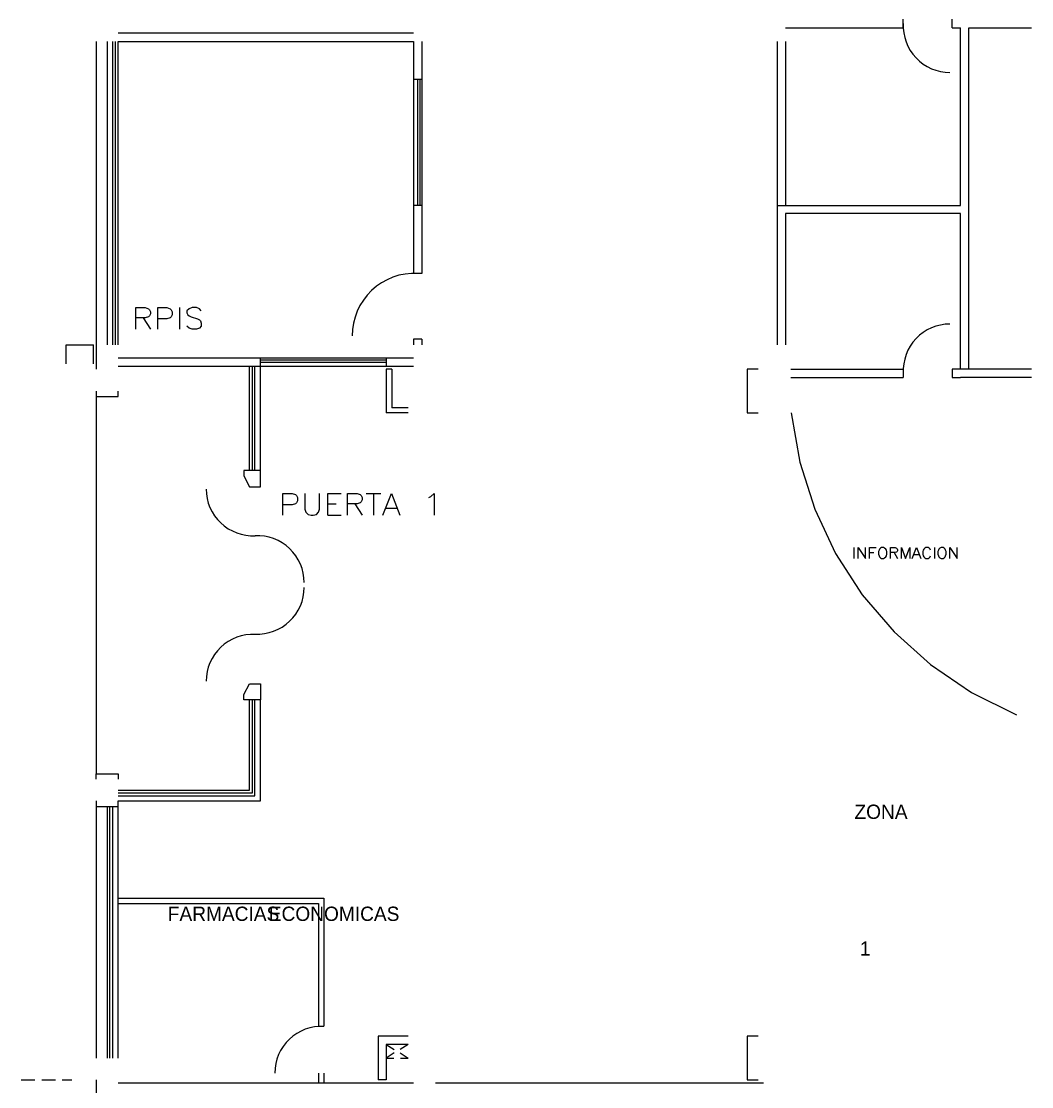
# Model space of a CAD drawing. Header units: metres. Extents: x 0 to 61, y 0 to 90.7.
# Drawn here: x 30.82 to 44.96, y 29.17 to 44.09 of the extents above; entities that cross this region are included whole.
import ezdxf

# ---------------------------------------------------------------- set-up
doc = ezdxf.new("R2010")
doc.units = ezdxf.units.M
for name, color, linetype in [('MURO_REAL', 7, 'Continuous'), ('PUERTA_REAL', 7, 'Continuous'), ('ROTULO_REAL', 7, 'Continuous')]:
    doc.layers.add(name, color=color, linetype=linetype)

msp = doc.modelspace()

# ---------------------------------------------------------------- linework, layer by layer
at = {"layer": 'MURO_REAL'}
for p, q in [((41.515, 43.998), (43.161, 43.998)), ((43.161, 43.998), (43.161, 44.116)), ((43.847, 43.998), (43.847, 44.116)), ((43.847, 43.998), (43.964, 43.998)), ((43.964, 41.51), (43.964, 43.998)), ((44.077, 39.218), (44.077, 43.998)), ((44.077, 43.998), (44.958, 43.998)), ((32.18, 43.925), (36.309, 43.925)), ((31.871, 43.807), (31.871, 39.218)), ((32.028, 39.561), (32.028, 43.807)), ((32.101, 39.561), (32.101, 43.807)), ((32.14, 39.561), (32.14, 43.807)), ((32.18, 43.807), (36.309, 43.807)), ((32.18, 39.561), (32.18, 43.807)), ((36.309, 43.807), (36.309, 43.273)), ((36.426, 43.807), (36.426, 43.273)), ((41.398, 43.807), (41.398, 41.51)), ((41.515, 43.807), (41.515, 41.51)), ((36.426, 43.273), (36.309, 43.273)), ((36.309, 43.273), (36.309, 41.51)), ((36.367, 43.273), (36.367, 41.51)), ((36.397, 43.273), (36.397, 41.51)), ((36.426, 43.273), (36.426, 41.51)), ((36.426, 41.51), (36.309, 41.51)), ((36.309, 41.51), (36.309, 40.555)), ((36.426, 41.51), (36.426, 40.555)), ((41.398, 41.51), (43.964, 41.51)), ((41.398, 41.51), (41.398, 39.561)), ((43.964, 41.398), (41.515, 41.398)), ((41.515, 41.398), (41.515, 39.561)), ((43.964, 39.218), (43.964, 41.398)), ((36.426, 40.555), (36.309, 40.555)), ((32.424, 39.776), (32.424, 40.08)), ((32.424, 40.08), (32.557, 40.08)), ((32.557, 40.08), (32.601, 40.065)), ((32.601, 40.065), (32.616, 40.051)), ((32.616, 39.967), (32.601, 39.953)), ((32.616, 40.051), (32.63, 40.021)), ((32.63, 39.992), (32.616, 39.967)), ((32.63, 40.021), (32.63, 39.992)), ((32.733, 39.776), (32.733, 40.08)), ((32.733, 40.08), (32.86, 40.08)), ((32.86, 40.08), (32.904, 40.065)), ((32.904, 40.065), (32.919, 40.051)), ((32.919, 40.051), (32.934, 40.021)), ((32.934, 39.977), (32.919, 39.953)), ((32.934, 40.021), (32.934, 39.977)), ((33.037, 40.08), (33.037, 39.776)), ((33.169, 40.065), (33.14, 40.036)), ((33.14, 40.036), (33.14, 40.007)), ((33.14, 40.007), (33.154, 39.977)), ((33.154, 39.977), (33.169, 39.967)), ((33.213, 40.08), (33.169, 40.065)), ((33.169, 39.967), (33.198, 39.953)), ((33.272, 40.08), (33.213, 40.08)), ((33.316, 40.065), (33.272, 40.08)), ((33.34, 40.036), (33.316, 40.065)), ((32.557, 39.938), (32.424, 39.938)), ((32.527, 39.938), (32.63, 39.776)), ((32.601, 39.953), (32.557, 39.938)), ((32.86, 39.923), (32.733, 39.923)), ((32.904, 39.938), (32.86, 39.923)), ((32.919, 39.953), (32.904, 39.938)), ((33.169, 39.791), (33.14, 39.82)), ((33.198, 39.953), (33.287, 39.923)), ((33.287, 39.923), (33.316, 39.909)), ((33.316, 39.909), (33.331, 39.894)), ((33.34, 39.82), (33.316, 39.791)), ((33.331, 39.894), (33.34, 39.864)), ((33.34, 39.864), (33.34, 39.82)), ((33.213, 39.776), (33.169, 39.791)), ((33.272, 39.776), (33.213, 39.776)), ((33.316, 39.791), (33.272, 39.776)), ((31.45, 39.291), (31.45, 39.561)), ((31.45, 39.561), (31.832, 39.561)), ((31.832, 39.291), (31.832, 39.561)), ((36.426, 39.639), (36.309, 39.639)), ((36.309, 39.639), (36.309, 39.561)), ((36.426, 39.639), (36.426, 39.561)), ((34.168, 39.37), (32.18, 39.37)), ((34.168, 39.257), (34.168, 39.37)), ((35.927, 39.37), (34.168, 39.37)), ((36.309, 39.37), (35.927, 39.37)), ((35.927, 39.37), (35.927, 39.257)), ((34.168, 39.257), (32.18, 39.257)), ((34.016, 37.802), (34.016, 39.257)), ((34.056, 37.802), (34.056, 39.257)), ((34.09, 37.802), (34.09, 39.257)), ((35.927, 39.345), (34.168, 39.345)), ((35.927, 39.311), (34.168, 39.311)), ((34.168, 37.802), (34.168, 39.257)), ((35.927, 39.257), (34.168, 39.257)), ((36.309, 39.257), (35.927, 39.257)), ((36.005, 39.218), (35.927, 39.218)), ((35.927, 39.218), (35.927, 38.606)), ((36.005, 39.218), (36.005, 38.679)), ((41.133, 39.218), (40.976, 39.218)), ((40.976, 39.218), (40.976, 38.606)), ((41.589, 39.218), (43.161, 39.218)), ((41.589, 39.1), (43.161, 39.1)), ((43.161, 39.218), (43.161, 39.1)), ((43.161, 39.218), (43.161, 39.1)), ((43.847, 39.218), (43.847, 39.1)), ((44.958, 39.218), (43.847, 39.218)), ((43.847, 39.218), (43.847, 39.1)), ((43.847, 39.1), (43.964, 39.1)), ((44.958, 39.1), (43.964, 39.1)), ((31.871, 38.909), (31.871, 38.836)), ((31.871, 38.836), (31.871, 33.556)), ((31.871, 38.836), (32.18, 38.836)), ((32.18, 38.836), (32.18, 38.909)), ((36.235, 38.679), (36.005, 38.679)), ((36.235, 38.606), (35.927, 38.606)), ((40.976, 38.606), (41.133, 38.606)), ((34.168, 37.802), (33.938, 37.802)), ((33.938, 37.802), (33.938, 37.724)), ((34.168, 37.572), (34.168, 37.802)), ((33.938, 37.724), (34.016, 37.572)), ((34.016, 37.572), (34.168, 37.572)), ((34.016, 37.572), (34.168, 37.572)), ((34.482, 37.176), (34.482, 37.479)), ((34.482, 37.479), (34.614, 37.479)), ((34.614, 37.479), (34.658, 37.464)), ((34.658, 37.464), (34.673, 37.45)), ((34.673, 37.45), (34.687, 37.42)), ((34.79, 37.479), (34.79, 37.259)), ((34.996, 37.259), (34.996, 37.479)), ((35.109, 37.176), (35.109, 37.479)), ((35.109, 37.479), (35.3, 37.479)), ((35.388, 37.176), (35.388, 37.479)), ((35.388, 37.479), (35.52, 37.479)), ((35.52, 37.479), (35.564, 37.464)), ((35.564, 37.464), (35.579, 37.45)), ((35.579, 37.45), (35.593, 37.42)), ((35.647, 37.479), (35.853, 37.479)), ((35.75, 37.479), (35.75, 37.176)), ((35.882, 37.176), (36, 37.479)), ((36, 37.479), (36.118, 37.176)), ((36.524, 37.42), (36.553, 37.435)), ((36.553, 37.435), (36.598, 37.479)), ((36.598, 37.479), (36.598, 37.176)), ((34.614, 37.318), (34.482, 37.318)), ((34.658, 37.332), (34.614, 37.318)), ((34.673, 37.347), (34.658, 37.332)), ((34.687, 37.376), (34.673, 37.347)), ((34.687, 37.42), (34.687, 37.376)), ((35.109, 37.332), (35.226, 37.332)), ((35.52, 37.332), (35.388, 37.332)), ((35.491, 37.332), (35.593, 37.176)), ((35.564, 37.347), (35.52, 37.332)), ((35.579, 37.362), (35.564, 37.347)), ((35.593, 37.391), (35.579, 37.362)), ((35.593, 37.42), (35.593, 37.391)), ((34.79, 37.259), (34.805, 37.215)), ((34.805, 37.215), (34.834, 37.185)), ((34.834, 37.185), (34.878, 37.176)), ((34.878, 37.176), (34.908, 37.176)), ((34.908, 37.176), (34.952, 37.185)), ((34.952, 37.185), (34.981, 37.215)), ((34.981, 37.215), (34.996, 37.259)), ((35.109, 37.176), (35.3, 37.176)), ((35.927, 37.273), (36.073, 37.273)), ((42.47, 36.72), (42.47, 36.568)), ((42.529, 36.568), (42.529, 36.72)), ((42.529, 36.72), (42.632, 36.568)), ((42.632, 36.568), (42.632, 36.72)), ((42.691, 36.568), (42.691, 36.72)), ((42.691, 36.72), (42.784, 36.72)), ((42.823, 36.686), (42.813, 36.666)), ((42.828, 36.7), (42.823, 36.686)), ((42.842, 36.715), (42.828, 36.7)), ((42.857, 36.72), (42.842, 36.715)), ((42.887, 36.72), (42.857, 36.72)), ((42.901, 36.715), (42.887, 36.72)), ((42.916, 36.7), (42.901, 36.715)), ((42.926, 36.686), (42.916, 36.7)), ((42.931, 36.666), (42.926, 36.686)), ((42.984, 36.568), (42.984, 36.72)), ((42.984, 36.72), (43.048, 36.72)), ((43.048, 36.72), (43.068, 36.715)), ((43.068, 36.715), (43.078, 36.705)), ((43.078, 36.705), (43.082, 36.691)), ((43.082, 36.691), (43.082, 36.676)), ((43.136, 36.568), (43.136, 36.72)), ((43.136, 36.72), (43.195, 36.568)), ((43.195, 36.568), (43.254, 36.72)), ((43.254, 36.72), (43.254, 36.568)), ((43.288, 36.568), (43.347, 36.72)), ((43.347, 36.72), (43.406, 36.568)), ((43.44, 36.686), (43.435, 36.666)), ((43.45, 36.7), (43.44, 36.686)), ((43.464, 36.715), (43.45, 36.7)), ((43.479, 36.72), (43.464, 36.715)), ((43.509, 36.72), (43.479, 36.72)), ((43.523, 36.715), (43.509, 36.72)), ((43.538, 36.7), (43.523, 36.715)), ((43.543, 36.686), (43.538, 36.7)), ((43.597, 36.72), (43.597, 36.568)), ((43.656, 36.686), (43.646, 36.666)), ((43.66, 36.7), (43.656, 36.686)), ((43.675, 36.715), (43.66, 36.7)), ((43.69, 36.72), (43.675, 36.715)), ((43.719, 36.72), (43.69, 36.72)), ((43.734, 36.715), (43.719, 36.72)), ((43.749, 36.7), (43.734, 36.715)), ((43.753, 36.686), (43.749, 36.7)), ((43.763, 36.666), (43.753, 36.686)), ((43.812, 36.568), (43.812, 36.72)), ((43.812, 36.72), (43.915, 36.568)), ((43.915, 36.568), (43.915, 36.72)), ((42.691, 36.651), (42.749, 36.651)), ((42.813, 36.666), (42.813, 36.627)), ((42.813, 36.627), (42.823, 36.607)), ((42.823, 36.607), (42.828, 36.593)), ((42.828, 36.593), (42.842, 36.578)), ((42.842, 36.578), (42.857, 36.568)), ((42.857, 36.568), (42.887, 36.568)), ((42.887, 36.568), (42.901, 36.578)), ((42.901, 36.578), (42.916, 36.593)), ((42.916, 36.593), (42.926, 36.607)), ((42.926, 36.607), (42.931, 36.627)), ((42.931, 36.627), (42.931, 36.666)), ((43.048, 36.651), (42.984, 36.651)), ((43.033, 36.651), (43.082, 36.568)), ((43.068, 36.656), (43.048, 36.651)), ((43.078, 36.666), (43.068, 36.656)), ((43.082, 36.676), (43.078, 36.666)), ((43.313, 36.622), (43.381, 36.622)), ((43.435, 36.666), (43.435, 36.627)), ((43.435, 36.627), (43.44, 36.607)), ((43.44, 36.607), (43.45, 36.593)), ((43.45, 36.593), (43.464, 36.578)), ((43.464, 36.578), (43.479, 36.568)), ((43.479, 36.568), (43.509, 36.568)), ((43.509, 36.568), (43.523, 36.578)), ((43.523, 36.578), (43.538, 36.593)), ((43.538, 36.593), (43.543, 36.607)), ((43.646, 36.666), (43.646, 36.627)), ((43.646, 36.627), (43.656, 36.607)), ((43.656, 36.607), (43.66, 36.593)), ((43.66, 36.593), (43.675, 36.578)), ((43.675, 36.578), (43.69, 36.568)), ((43.69, 36.568), (43.719, 36.568)), ((43.719, 36.568), (43.734, 36.578)), ((43.734, 36.578), (43.749, 36.593)), ((43.749, 36.593), (43.753, 36.607)), ((43.753, 36.607), (43.763, 36.627)), ((43.763, 36.627), (43.763, 36.666)), ((33.938, 34.663), (34.016, 34.815)), ((34.016, 34.815), (34.168, 34.815)), ((34.016, 34.815), (34.168, 34.815)), ((34.168, 34.815), (34.168, 34.589)), ((33.938, 34.589), (33.938, 34.663)), ((34.168, 34.589), (33.938, 34.589)), ((34.016, 33.326), (34.016, 34.589)), ((34.056, 33.287), (34.056, 34.589)), ((34.09, 33.247), (34.09, 34.589)), ((34.168, 33.174), (34.168, 34.589)), ((31.871, 33.478), (31.871, 33.556)), ((31.871, 33.556), (32.18, 33.556)), ((32.18, 33.556), (32.18, 33.478)), ((32.18, 33.326), (34.016, 33.326)), ((32.18, 33.287), (34.056, 33.287)), ((31.871, 33.174), (31.871, 33.096)), ((32.18, 33.247), (34.09, 33.247)), ((32.18, 33.174), (34.168, 33.174)), ((32.18, 33.096), (32.18, 33.174)), ((31.871, 33.096), (31.871, 29.574)), ((31.871, 33.096), (32.18, 33.096)), ((32.028, 29.574), (32.028, 33.096)), ((32.062, 29.574), (32.062, 33.096)), ((32.101, 29.574), (32.101, 33.096)), ((32.18, 29.574), (32.18, 33.096)), ((32.18, 31.812), (35.055, 31.812)), ((35.055, 31.812), (35.055, 30.02)), ((32.18, 31.739), (34.981, 31.739)), ((34.981, 31.739), (34.981, 30.02)), ((35.814, 29.882), (35.814, 29.27)), ((36.235, 29.882), (35.814, 29.882)), ((41.133, 29.882), (40.976, 29.882)), ((40.976, 29.882), (40.976, 29.27)), ((35.927, 29.765), (36.039, 29.696)), ((35.927, 29.765), (35.927, 29.27)), ((36.235, 29.765), (35.927, 29.765)), ((36.235, 29.765), (36.122, 29.696)), ((36.039, 29.647), (35.927, 29.574)), ((35.927, 29.574), (36.034, 29.574)), ((36.122, 29.647), (36.235, 29.574)), ((36.127, 29.574), (36.235, 29.574)), ((30.823, 29.27), (31.014, 29.27)), ((31.112, 29.27), (31.303, 29.27)), ((31.396, 29.27), (31.528, 29.27)), ((31.871, 29.27), (31.871, 29.079)), ((32.18, 29.231), (36.309, 29.231)), ((34.981, 29.363), (34.981, 29.231)), ((35.055, 29.363), (35.055, 29.231)), ((35.927, 29.27), (35.814, 29.27)), ((36.617, 29.231), (41.207, 29.231)), ((40.976, 29.27), (41.133, 29.27))]:
    msp.add_line(p, q, dxfattribs=at)
at = {"layer": 'PUERTA_REAL'}
for points in [[(43.162, 44.059), (43.162, 43.992), (43.168, 43.926), (43.182, 43.861), (43.201, 43.798), (43.227, 43.738), (43.259, 43.68), (43.297, 43.626), (43.341, 43.575)], [(43.341, 43.575), (43.389, 43.529), (43.442, 43.488), (43.498, 43.453), (43.557, 43.424), (43.618, 43.402), (43.682, 43.385), (43.748, 43.375), (43.815, 43.371)], [(36.371, 40.559), (36.281, 40.559), (36.193, 40.55), (36.106, 40.532), (36.022, 40.506), (35.942, 40.471), (35.864, 40.428), (35.791, 40.378), (35.724, 40.32)], [(35.724, 40.32), (35.662, 40.255), (35.608, 40.185), (35.561, 40.11), (35.522, 40.031), (35.492, 39.948), (35.47, 39.863), (35.456, 39.775), (35.451, 39.686)], [(43.815, 39.85), (43.748, 39.846), (43.682, 39.836), (43.618, 39.82), (43.557, 39.797), (43.498, 39.768), (43.442, 39.733), (43.389, 39.692), (43.341, 39.646)], [(43.341, 39.646), (43.297, 39.596), (43.259, 39.541), (43.227, 39.483), (43.201, 39.423), (43.182, 39.36), (43.168, 39.295), (43.162, 39.229), (43.162, 39.162)], [(41.592, 38.609), (41.713, 37.917), (41.923, 37.257), (42.216, 36.636), (42.588, 36.061), (43.033, 35.541), (43.545, 35.083), (44.118, 34.693), (44.747, 34.381)], [(33.409, 37.54), (33.412, 37.474), (33.423, 37.408), (33.439, 37.344), (33.462, 37.282), (33.491, 37.223), (33.526, 37.167), (33.566, 37.115), (33.613, 37.066)], [(33.613, 37.066), (33.663, 37.023), (33.718, 36.985), (33.776, 36.953), (33.836, 36.927), (33.899, 36.907), (33.964, 36.894), (34.03, 36.887), (34.096, 36.887)], [(34.577, 36.707), (34.526, 36.75), (34.472, 36.788), (34.414, 36.82), (34.353, 36.846), (34.291, 36.866), (34.226, 36.879), (34.16, 36.886), (34.093, 36.886)], [(34.78, 36.233), (34.777, 36.299), (34.767, 36.365), (34.75, 36.429), (34.727, 36.491), (34.698, 36.55), (34.664, 36.606), (34.623, 36.658), (34.577, 36.707)], [(34.577, 35.69), (34.623, 35.738), (34.664, 35.791), (34.698, 35.847), (34.727, 35.906), (34.75, 35.968), (34.767, 36.032), (34.777, 36.097), (34.78, 36.164)], [(34.093, 35.511), (34.16, 35.511), (34.226, 35.518), (34.291, 35.531), (34.353, 35.551), (34.414, 35.577), (34.472, 35.609), (34.526, 35.647), (34.577, 35.69)], [(34.096, 35.504), (34.03, 35.504), (33.964, 35.498), (33.899, 35.484), (33.836, 35.465), (33.776, 35.439), (33.718, 35.407), (33.663, 35.369), (33.613, 35.325)], [(33.613, 35.325), (33.566, 35.277), (33.526, 35.225), (33.491, 35.169), (33.462, 35.109), (33.439, 35.048), (33.423, 34.984), (33.412, 34.918), (33.409, 34.851)], [(35.056, 30.019), (34.99, 30.019), (34.924, 30.012), (34.859, 29.999), (34.796, 29.979), (34.736, 29.953), (34.678, 29.921), (34.623, 29.883), (34.573, 29.84)], [(34.573, 29.84), (34.526, 29.791), (34.486, 29.739), (34.451, 29.683), (34.422, 29.624), (34.399, 29.562), (34.383, 29.498), (34.372, 29.432), (34.369, 29.366)]]:
    msp.add_lwpolyline(points, dxfattribs=at)

# ---------------------------------------------------------------- texts
at = {"layer": 'ROTULO_REAL'}
for s, p in [('ZONA', (42.479, 32.923)), ('FARMACIAS', (32.872, 31.495)), ('ECONOMICAS', (34.285, 31.495)), ('1', (42.554, 31.008))]:
    msp.add_text(s, height=0.2, dxfattribs=at).set_placement(p)

doc.saveas('drawing.dxf')
